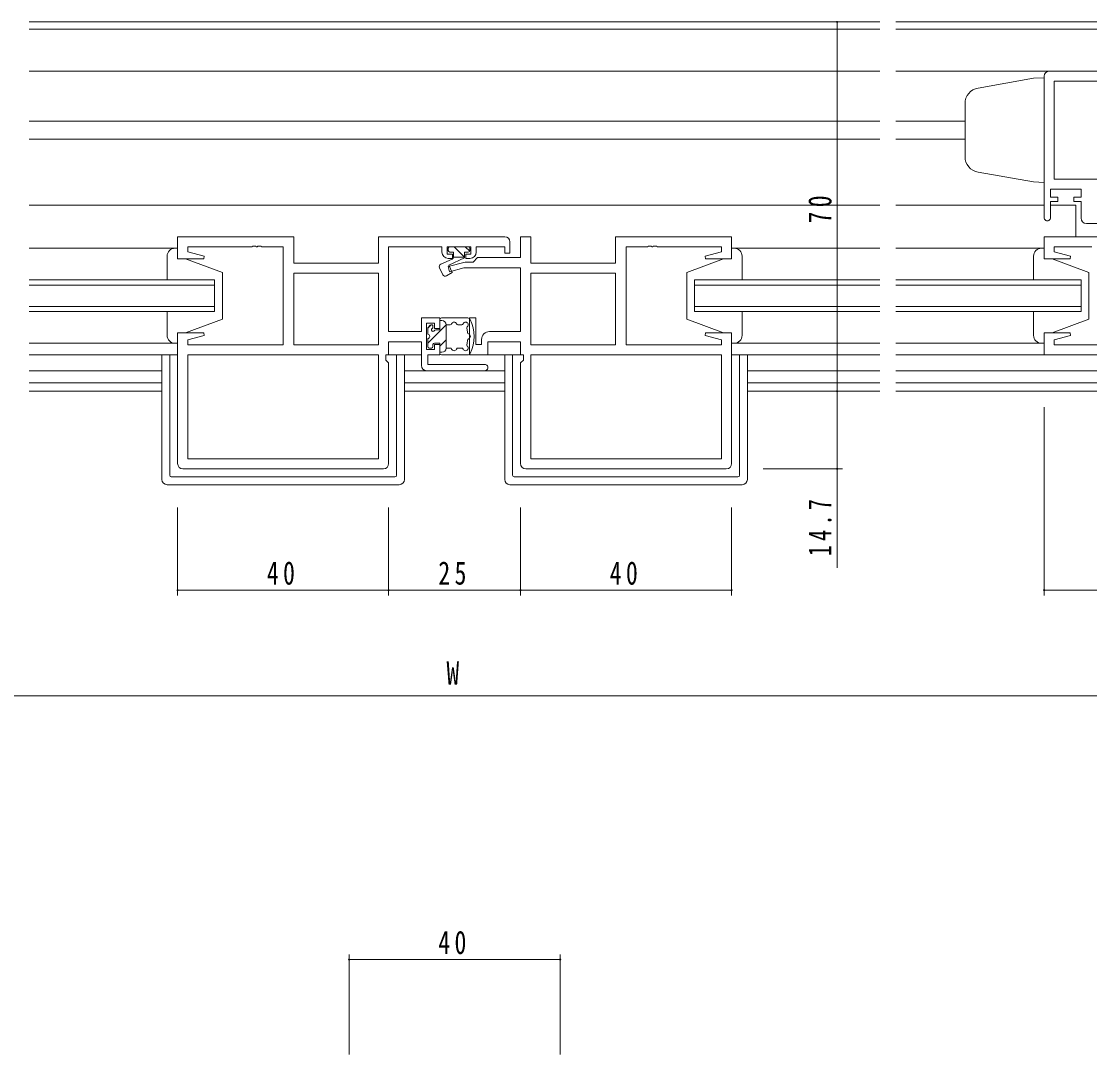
# Model space of a CAD drawing. Units: millimetres, scale not verified. Extents: x -567 to 567, y -403 to 403.
# Drawn here: x 20.1 to 222.6, y -189 to 6.8 of the extents above; entities that cross this region are included whole.
import ezdxf
from ezdxf.enums import TextEntityAlignment as Align

# ---------------------------------------------------------------- set-up
doc = ezdxf.new("R2010")
doc.units = ezdxf.units.MM
doc.header["$LTSCALE"] = 2
for name, color, linetype, lineweight in [('0-3_YKK_11', 7, 'Continuous', 18), ('0-4_YKK_12', 2, 'Continuous', 18), ('0-5_YKK_13', 4, 'Continuous', 18), ('0-6_YKK_D', 6, 'Continuous', 18)]:
    doc.layers.add(name, color=color, linetype=linetype, lineweight=lineweight)
doc.styles.add('ＭＳ ゴシック', font='')
doc.styles.get('ＭＳ ゴシック').set_extended_font_data('MS Gothic')

msp = doc.modelspace()

# ---------------------------------------------------------------- linework, layer by layer
at = {"layer": '0-3_YKK_11'}
for p, q in [((214.024, -30.382), (214.024, -3.582)), ((215.024, -2.582), (254.024, -2.582)), ((215.954, -4.512), (232.024, -4.512)), ((215.954, -23.052), (215.954, -4.512)), ((215.954, -23.052), (215.954, -4.512)), ((232.024, -23.052), (215.954, -23.052)), ((221.024, -24.982), (215.224, -24.982)), ((215.224, -27.282), (215.224, -30.382)), ((221.024, -30.482), (221.024, -27.282)), ((232.002, -31.482), (222.024, -31.482)), ((49.774, -33.982), (49.774, -38.182)), ((71.774, -33.982), (49.774, -33.982)), ((71.774, -38.982), (71.774, -33.982)), ((87.844, -33.982), (87.844, -38.982)), ((111.774, -33.982), (87.844, -33.982)), ((114.774, -33.982), (114.774, -37.952)), ((116.704, -33.982), (114.774, -33.982)), ((116.704, -38.982), (116.704, -33.982)), ((132.774, -33.982), (132.774, -38.982)), ((154.774, -33.982), (132.774, -33.982)), ((154.774, -38.182), (154.774, -33.982)), ((214.024, -38.182), (214.024, -33.982)), ((214.024, -33.982), (234.094, -33.982)), ((51.704, -35.912), (63.816, -35.912)), ((65.732, -35.912), (69.774, -35.912)), ((69.774, -35.912), (69.774, -54.452)), ((89.774, -51.952), (89.774, -35.912)), ((89.774, -35.912), (99.874, -35.912)), ((99.874, -35.912), (99.874, -36.882)), ((100.874, -35.912), (105.374, -35.912)), ((134.774, -54.452), (134.774, -35.912)), ((140.549, -35.792), (140.732, -35.912)), ((140.732, -35.912), (152.844, -35.912)), ((223.066, -35.912), (215.954, -35.912)), ((49.774, -38.182), (54.735, -38.182)), ((54.735, -38.182), (54.803, -37.66)), ((101.074, -38.082), (101.874, -38.082)), ((101.874, -38.082), (101.874, -37.282)), ((104.374, -37.282), (104.374, -38.082)), ((104.374, -38.082), (105.174, -38.082)), ((114.774, -37.952), (106.604, -37.952)), ((149.745, -37.66), (149.814, -38.182)), ((149.814, -38.182), (154.774, -38.182)), ((218.985, -38.182), (214.024, -38.182)), ((219.053, -37.66), (218.985, -38.182)), ((87.844, -38.982), (71.774, -38.982)), ((104.28, -38.782), (101.045, -39.649)), ((101.045, -39.649), (101.303, -40.615)), ((101.303, -40.615), (104.039, -39.882)), ((104.039, -39.882), (114.774, -39.882)), ((114.774, -39.882), (114.774, -51.952)), ((132.774, -38.982), (116.704, -38.982)), ((87.844, -40.912), (71.774, -40.912)), ((87.844, -40.912), (71.774, -40.912)), ((71.774, -40.912), (71.774, -54.452)), ((87.844, -54.452), (87.844, -40.912)), ((132.774, -40.912), (116.704, -40.912)), ((132.774, -40.912), (116.704, -40.912)), ((116.704, -40.912), (116.704, -54.452)), ((132.774, -54.452), (132.774, -40.912)), ((95.974, -49.382), (95.974, -51.952)), ((99.474, -49.382), (95.974, -49.382)), ((96.974, -55.382), (96.974, -50.382)), ((99.474, -51.382), (99.474, -49.382)), ((105.074, -49.382), (105.074, -56.382)), ((106.274, -49.382), (105.074, -49.382)), ((106.274, -54.382), (106.274, -49.382)), ((54.735, -52.182), (49.774, -52.182)), ((49.774, -52.182), (49.774, -76.982)), ((95.974, -51.952), (89.774, -51.952)), ((98.474, -51.382), (99.474, -51.382)), ((114.774, -51.952), (108.874, -51.952)), ((149.814, -52.182), (149.745, -52.705)), ((154.774, -52.182), (149.814, -52.182)), ((154.774, -76.982), (154.774, -52.182)), ((214.024, -56.382), (214.024, -52.182)), ((51.704, -54.452), (51.704, -53.535)), ((69.774, -54.452), (51.704, -54.452)), ((71.774, -54.452), (87.844, -54.452)), ((89.774, -53.882), (95.974, -53.882)), ((95.974, -53.882), (95.974, -58.382)), ((99.474, -54.382), (98.474, -54.382)), ((99.474, -56.382), (99.474, -54.382)), ((107.374, -54.382), (106.274, -54.382)), ((107.374, -53.452), (107.374, -54.382)), ((108.574, -53.882), (114.774, -53.882)), ((116.704, -54.452), (132.774, -54.452)), ((152.844, -54.452), (134.774, -54.452)), ((149.745, -52.705), (152.844, -53.535)), ((152.844, -53.535), (152.844, -54.452)), ((215.954, -53.535), (215.954, -54.452)), ((215.954, -54.452), (234.024, -54.452)), ((87.844, -56.382), (51.704, -56.382)), ((87.844, -56.382), (51.704, -56.382)), ((51.704, -56.382), (51.704, -76.052)), ((87.844, -76.052), (87.844, -56.382)), ((97.174, -58.182), (97.174, -56.382)), ((97.174, -56.382), (99.474, -56.382)), ((116.704, -56.382), (116.704, -76.052)), ((152.844, -56.382), (116.704, -56.382)), ((152.844, -56.382), (116.704, -56.382)), ((152.844, -76.052), (152.844, -56.382)), ((253.024, -56.382), (214.024, -56.382)), ((89.774, -76.982), (89.774, -57.912)), ((107.974, -58.182), (97.174, -58.182)), ((114.774, -57.912), (114.774, -76.982)), ((96.974, -59.382), (107.974, -59.382)), ((51.704, -76.052), (87.844, -76.052)), ((116.704, -76.052), (152.844, -76.052)), ((50.774, -77.982), (88.774, -77.982)), ((115.774, -77.982), (153.774, -77.982))]:
    msp.add_line(p, q, dxfattribs=at)
for points in [[(215.224, -24.982), (215.224, -26.482), (216.624, -26.482), (216.624, -27.282), (215.224, -27.282)], [(221.024, -27.282), (219.624, -27.282), (219.624, -26.482), (221.024, -26.482), (221.024, -24.982)], [(54.803, -37.66), (51.704, -36.83), (51.704, -35.912)], [(63.816, -35.912), (63.999, -35.792), (64.549, -35.792), (64.732, -35.912), (64.816, -35.912), (64.999, -35.792), (65.549, -35.792), (65.732, -35.912)], [(101.874, -37.282), (100.874, -37.282), (100.874, -35.912)], [(105.374, -35.912), (105.374, -37.282), (104.374, -37.282)], [(106.374, -36.882), (106.374, -35.912), (111.774, -35.912), (111.774, -37.082), (112.774, -37.082), (112.774, -34.982)], [(134.774, -35.912), (138.816, -35.912), (138.999, -35.792), (139.549, -35.792), (139.732, -35.912), (139.816, -35.912), (139.999, -35.792), (140.549, -35.792)], [(152.844, -35.912), (152.844, -36.83), (149.745, -37.66)], [(215.954, -35.912), (215.954, -36.83), (219.053, -37.66)], [(106.604, -37.952), (105.774, -38.782), (104.28, -38.782)], [(96.974, -50.382), (98.474, -50.382), (98.474, -51.382)], [(51.704, -53.535), (54.803, -52.705), (54.735, -52.182)], [(214.024, -52.182), (218.985, -52.182), (219.053, -52.705), (215.954, -53.535)], [(89.774, -57.912), (89.244, -57.382), (89.244, -56.382), (89.774, -56.382), (89.774, -53.882)], [(98.474, -54.382), (98.474, -55.382), (96.974, -55.382)], [(105.074, -56.382), (108.574, -56.382), (108.574, -53.882)], [(114.774, -53.882), (114.774, -56.382), (115.304, -56.382), (115.304, -57.382), (114.774, -57.912)]]:
    msp.add_lwpolyline(points, dxfattribs=at)
for centre, radius, start, end in [((215.024, -3.582), 1, 90.00001, 179.99999), ((214.624, -30.382), 0.6, 179.99999, 0.00001), ((222.024, -30.482), 1, 180.00001, 269.99999), ((111.774, -34.982), 1, 0.00001, 89.99999), ((101.074, -36.882), 1.2, 180.00001, 269.99999), ((105.174, -36.882), 1.2, 270.00001, 359.99999), ((108.874, -53.452), 1.5, 90.00001, 179.99999), ((96.974, -58.382), 1, 180.00001, 269.99999), ((107.974, -58.782), 0.6, 269.99999, 90.00001), ((50.774, -76.982), 1, 180.00001, 269.99999), ((88.774, -76.982), 1, 270.00001, 359.99999), ((115.774, -76.982), 1, 180.00001, 269.99999), ((153.774, -76.982), 1, 270.00001, 359.99999)]:
    msp.add_arc(centre, radius, start, end, dxfattribs=at)
at = {"layer": '0-4_YKK_12'}
for p, q in [((21.649, 6.718), (182.899, 6.718)), ((185.899, 6.718), (282.149, 6.718)), ((182.899, 5.318), (21.649, 5.318)), ((282.149, 5.318), (185.899, 5.318)), ((21.649, -2.582), (182.899, -2.582)), ((185.899, -2.582), (215.024, -2.582)), ((21.649, -12.082), (182.899, -12.082)), ((185.899, -12.082), (199.024, -12.082)), ((21.649, -15.482), (182.899, -15.482)), ((185.899, -15.482), (199.024, -15.482)), ((21.649, -27.982), (182.899, -27.982)), ((185.899, -27.982), (214.024, -27.982)), ((220.024, -27.982), (215.224, -27.982)), ((220.024, -27.982), (220.024, -33.982)), ((56.774, -42.182), (21.649, -42.182)), ((56.774, -48.182), (56.774, -42.182)), ((182.899, -42.182), (147.774, -42.182)), ((147.774, -42.182), (147.774, -48.182)), ((221.024, -42.182), (185.899, -42.182)), ((221.024, -48.182), (221.024, -42.182)), ((21.649, -43.182), (56.774, -43.182)), ((147.774, -43.182), (182.899, -43.182)), ((185.899, -43.182), (221.024, -43.182)), ((56.774, -47.182), (21.649, -47.182)), ((21.649, -48.182), (56.774, -48.182)), ((182.899, -47.182), (147.774, -47.182)), ((147.774, -48.182), (182.899, -48.182)), ((221.024, -47.182), (185.899, -47.182)), ((185.899, -48.182), (221.024, -48.182)), ((21.649, -56.382), (49.774, -56.382)), ((154.774, -56.382), (182.899, -56.382)), ((185.899, -56.382), (214.524, -56.382)), ((21.649, -59.382), (46.774, -59.382)), ((92.774, -59.382), (111.774, -59.382)), ((157.774, -59.382), (182.899, -59.382)), ((185.899, -59.382), (282.149, -59.382)), ((46.774, -61.652), (21.649, -61.652)), ((111.774, -61.652), (92.774, -61.652)), ((182.899, -61.652), (157.774, -61.652)), ((282.149, -61.652), (185.899, -61.652)), ((21.649, -63.282), (46.774, -63.282)), ((92.774, -63.282), (111.774, -63.282)), ((157.774, -63.282), (182.899, -63.282)), ((185.899, -63.282), (282.149, -63.282))]:
    msp.add_line(p, q, dxfattribs=at)
at = {"layer": '0-5_YKK_13'}
for p, q in [((212.024, -3.952), (201.503, -5.807)), ((214.024, -3.882), (212.024, -3.952)), ((214.024, -3.882), (214.024, -23.682)), ((199.024, -8.762), (199.024, -18.939)), ((212.024, -23.613), (201.503, -21.757)), ((214.024, -23.682), (212.024, -23.613)), ((21.649, -36.183), (49.774, -36.184)), ((49.274, -36.182), (49.774, -36.182)), ((49.774, -36.182), (49.774, -38.182)), ((101.074, -36.182), (101.074, -36.582)), ((104.874, -35.882), (101.374, -35.882)), ((102.17, -35.882), (104.17, -37.882)), ((104.291, -35.882), (105.136, -36.728)), ((105.174, -36.582), (105.174, -36.182)), ((155.274, -36.182), (154.774, -36.182)), ((155.274, -36.182), (154.774, -36.182)), ((154.774, -36.182), (154.774, -38.182)), ((154.774, -36.182), (154.774, -38.182)), ((154.774, -36.182), (182.899, -36.182)), ((185.899, -36.183), (214.024, -36.184)), ((213.524, -36.182), (214.024, -36.182)), ((214.024, -36.182), (214.024, -38.182)), ((47.774, -42.182), (47.774, -37.682)), ((49.774, -38.182), (51.274, -38.182)), ((51.274, -38.182), (58.274, -40.782)), ((101.801, -38.209), (99.663, -39.207)), ((101.174, -39.385), (104.174, -37.986)), ((102.074, -37.882), (104.174, -37.882)), ((104.174, -36.882), (104.874, -36.882)), ((104.174, -36.882), (104.174, -37.986)), ((153.274, -38.182), (146.274, -40.782)), ((153.274, -38.182), (146.274, -40.782)), ((154.774, -38.182), (153.274, -38.182)), ((154.774, -38.182), (153.274, -38.182)), ((156.774, -41.782), (156.774, -37.682)), ((156.774, -42.182), (156.774, -37.682)), ((212.024, -42.182), (212.024, -37.682)), ((214.024, -38.182), (215.524, -38.182)), ((215.524, -38.182), (222.524, -40.782)), ((99.421, -39.871), (100.038, -41.194)), ((101.174, -39.385), (101.828, -40.788)), ((58.274, -40.782), (58.274, -49.582)), ((100.741, -41.415), (101.828, -40.788)), ((146.274, -40.782), (146.274, -49.582)), ((146.274, -40.782), (146.274, -49.582)), ((222.524, -40.782), (222.524, -49.582)), ((47.774, -52.682), (47.774, -48.182)), ((156.774, -52.682), (156.774, -48.182)), ((156.774, -52.682), (156.774, -48.582)), ((212.024, -52.682), (212.024, -48.182)), ((51.274, -52.182), (58.274, -49.582)), ((99.474, -51.632), (99.474, -49.682)), ((99.474, -49.882), (99.874, -49.882)), ((104.774, -49.382), (99.774, -49.382)), ((153.274, -52.182), (146.274, -49.582)), ((153.274, -52.182), (146.274, -49.582)), ((215.524, -52.182), (222.524, -49.582)), ((51.274, -52.182), (49.774, -52.182)), ((49.774, -52.182), (49.774, -54.182)), ((97.174, -54.173), (100.674, -50.673)), ((97.174, -51.382), (97.174, -52.482)), ((97.177, -51.342), (97.834, -50.685)), ((97.662, -50.77), (97.262, -51.17)), ((98.174, -50.982), (98.174, -51.113)), ((99.474, -51.632), (98.694, -51.632)), ((101.432, -50.682), (100.674, -50.682)), ((100.674, -55.082), (100.674, -50.682)), ((103.62, -50.682), (102.916, -50.682)), ((153.274, -52.182), (154.774, -52.182)), ((154.774, -52.182), (154.774, -54.182)), ((215.524, -52.182), (214.024, -52.182)), ((214.024, -52.182), (214.024, -54.182)), ((49.774, -54.182), (21.649, -54.182)), ((49.774, -54.182), (49.274, -54.182)), ((97.174, -53.282), (97.174, -54.782)), ((98.174, -54.782), (98.174, -54.432)), ((98.474, -54.132), (99.474, -54.132)), ((99.474, -54.702), (100.674, -53.502)), ((99.474, -56.082), (99.474, -54.132)), ((154.774, -54.182), (155.274, -54.182)), ((154.774, -54.182), (155.274, -54.182)), ((154.774, -54.183), (182.899, -54.183)), ((214.024, -54.182), (185.899, -54.182)), ((214.024, -54.182), (213.524, -54.182)), ((46.774, -56.382), (46.774, -79.982)), ((48.274, -56.382), (48.274, -79.182)), ((89.774, -56.382), (92.774, -56.382)), ((91.274, -56.382), (91.274, -79.182)), ((95.974, -56.382), (92.774, -56.382)), ((92.774, -56.382), (92.774, -79.982)), ((97.474, -55.082), (97.874, -55.082)), ((99.474, -55.882), (99.874, -55.882)), ((104.774, -56.382), (99.774, -56.382)), ((101.432, -55.082), (100.674, -55.082)), ((103.62, -55.082), (102.916, -55.082)), ((111.774, -56.382), (108.274, -56.382)), ((115.104, -56.382), (111.774, -56.382)), ((111.774, -56.382), (111.774, -79.982)), ((113.274, -56.382), (113.274, -79.182)), ((156.274, -56.382), (156.274, -79.182)), ((157.774, -56.382), (157.774, -79.982)), ((47.774, -80.982), (91.774, -80.982)), ((48.574, -79.482), (90.974, -79.482)), ((156.774, -80.982), (112.774, -80.982)), ((155.974, -79.482), (113.574, -79.482))]:
    msp.add_line(p, q, dxfattribs=at)
for points in [[(101.374, -36.882), (102.074, -36.882), (102.074, -37.882)], [(153.274, -52.182), (154.774, -52.182), (154.774, -54.182)]]:
    msp.add_lwpolyline(points, dxfattribs=at)
for centre, radius, start, end in [((202.024, -8.762), 3, 100, 180), ((202.024, -18.803), 3, 180, 260), ((49.274, -37.682), 1.5, 90, 180), ((101.374, -36.182), 0.3, 90, 180), ((104.874, -36.182), 0.3, 0, 90), ((155.274, -37.682), 1.5, 0, 90), ((155.274, -37.682), 1.5, 0, 90), ((213.524, -37.682), 1.5, 90, 180), ((101.374, -36.582), 0.3, 180, 270), ((101.59, -37.756), 0.5, 295, 345.39617), ((104.874, -36.582), 0.3, 270, 0), ((99.874, -39.66), 0.5, 115.00014, 205.00005), ((100.491, -40.982), 0.5, 205.00005, 300.00004), ((99.774, -49.682), 0.3, 90, 180), ((99.874, -50.682), 0.8, 0, 90), ((101.432, -50.382), 0.3, 270, 337.97569), ((102.174, -50.682), 0.5, 22.02431, 157.97569), ((102.916, -50.382), 0.3, 202.02431, 270), ((103.62, -50.382), 0.3, 270, 337.97569), ((104.362, -50.682), 0.5, 309.78774, 157.97569), ((104.774, -49.882), 0.5, 26.26804, 90), ((98.695, -52.882), 7.279, 333.73196, 26.26804), ((97.474, -51.382), 0.3, 135, 180), ((97.174, -52.882), 0.4, 270, 90), ((97.874, -50.982), 0.3, 0, 135), ((98.174, -51.632), 0.3, 120, 270), ((97.874, -51.113), 0.3, 300, 0), ((98.174, -51.632), 0.3, 270, 330), ((98.694, -51.932), 0.3, 90, 150), ((104.874, -51.297), 0.3, 129.78774, 194.39052), ((98.695, -52.882), 6.079, 6.82808, 14.39052), ((105.029, -52.124), 0.3, 186.82808, 251.43085), ((104.774, -52.882), 0.5, 288.56915, 71.43085), ((49.274, -52.682), 1.5, 180, 270), ((98.474, -54.432), 0.3, 90, 180), ((104.874, -54.468), 0.3, 165.60948, 230.21226), ((98.695, -52.882), 6.079, 345.60948, 353.17192), ((105.029, -53.641), 0.3, 108.56915, 173.17192), ((155.274, -52.682), 1.5, 270, 0), ((155.274, -52.682), 1.5, 270, 0), ((213.524, -52.682), 1.5, 180, 270), ((97.474, -54.782), 0.3, 180, 270), ((97.874, -54.782), 0.3, 270, 0), ((99.774, -56.082), 0.3, 180, 270), ((99.874, -55.082), 0.8, 270, 0), ((101.432, -55.382), 0.3, 22.02431, 90), ((102.174, -55.082), 0.5, 202.02431, 337.97569), ((102.916, -55.382), 0.3, 90, 157.97569), ((103.62, -55.382), 0.3, 22.02431, 90), ((104.362, -55.082), 0.5, 202.02431, 50.21226), ((104.774, -55.882), 0.5, 270, 333.73196), ((47.774, -79.982), 1, 180, 270), ((48.574, -79.182), 0.3, 180, 270), ((90.974, -79.182), 0.3, 270, 0), ((91.774, -79.982), 1, 270, 0), ((112.774, -79.982), 1, 180, 270), ((113.574, -79.182), 0.3, 180, 270), ((155.974, -79.182), 0.3, 270, 360), ((156.774, -79.982), 1, 270, 360)]:
    msp.add_arc(centre, radius, start, end, dxfattribs=at)
at = {"layer": '0-6_YKK_D'}
for p, q in [((160.774, 6.718), (175.774, 6.718)), ((174.774, 6.718), (174.774, -63.282)), ((160.774, -63.282), (175.774, -63.282)), ((160.774, -63.282), (175.774, -63.282)), ((174.774, -63.282), (174.774, -77.982)), ((214.024, -66.282), (214.024, -101.982)), ((160.774, -77.982), (175.774, -77.982)), ((174.774, -77.982), (174.774, -96.722)), ((49.774, -85.282), (49.774, -101.982)), ((89.774, -85.282), (89.774, -101.982)), ((89.774, -85.282), (89.774, -101.982)), ((114.774, -85.282), (114.774, -101.982)), ((114.774, -85.282), (114.774, -101.982)), ((154.774, -85.282), (154.774, -101.982)), ((49.774, -100.982), (89.774, -100.982)), ((114.774, -100.982), (89.774, -100.982)), ((154.774, -100.982), (114.774, -100.982)), ((214.024, -100.982), (254.024, -100.982)), ((-140.726, -120.982), (345.274, -120.982)), ((82.274, -188.982), (82.274, -169.982)), ((122.274, -188.982), (122.274, -169.982)), ((82.274, -170.982), (122.274, -170.982))]:
    msp.add_line(p, q, dxfattribs=at)
for centre, start, end in [((174.774, 6.718), 90, 270), ((174.774, 6.718), 270, 90), ((174.774, -63.282), 90, 270), ((174.774, -63.282), 90, 270), ((174.774, -63.282), 270, 90), ((174.774, -63.282), 270, 90), ((174.774, -77.982), 90, 270), ((174.774, -77.982), 270, 90), ((49.774, -100.982), 0, 180), ((49.774, -100.982), 180, 0), ((89.774, -100.982), 0, 180), ((89.774, -100.982), 0, 180), ((89.774, -100.982), 180, 0), ((89.774, -100.982), 180, 0), ((114.774, -100.982), 0, 180), ((114.774, -100.982), 0, 180), ((114.774, -100.982), 180, 0), ((114.774, -100.982), 180, 0), ((154.774, -100.982), 0, 180), ((154.774, -100.982), 180, 0), ((214.024, -100.982), 0, 180), ((214.024, -100.982), 180, 0), ((82.274, -170.982), 0, 180), ((82.274, -170.982), 180, 0), ((122.274, -170.982), 0, 180), ((122.274, -170.982), 180, 0)]:
    msp.add_arc(centre, 0.106, start, end, dxfattribs=at)

# ---------------------------------------------------------------- texts
at = {"layer": '0-6_YKK_D', "color": 7, "style": 'ＭＳ ゴシック', "width": 0.8}
msp.add_text('W', height=4.399, dxfattribs=at).set_placement((100.739, -120.182), align=Align.BOTTOM_LEFT)
at = {"layer": '0-6_YKK_D', "color": 7, "char_height": 4.399, "attachment_point": 7, "rotation": 90, "style": 'ＭＳ ゴシック'}
for s, insert in [('\\T1.37;\\W0.75;70', (173.774, -31.474)), ('\\T1.39;\\W0.7;14.7', (173.774, -94.537))]:
    msp.add_mtext(s, dxfattribs=dict(at, insert=insert))
at = {"layer": '0-6_YKK_D', "color": 7, "char_height": 4.399, "attachment_point": 7, "style": 'ＭＳ ゴシック'}
for s, insert in [('\\T1.37;\\W0.75;40', (66.68, -99.982)), ('\\T1.37;\\W0.75;25', (99.192, -99.982)), ('\\T1.37;\\W0.75;40', (131.68, -99.982)), ('\\T1.37;\\W0.75;40', (99.18, -169.982))]:
    msp.add_mtext(s, dxfattribs=dict(at, insert=insert))

doc.saveas('drawing.dxf')
